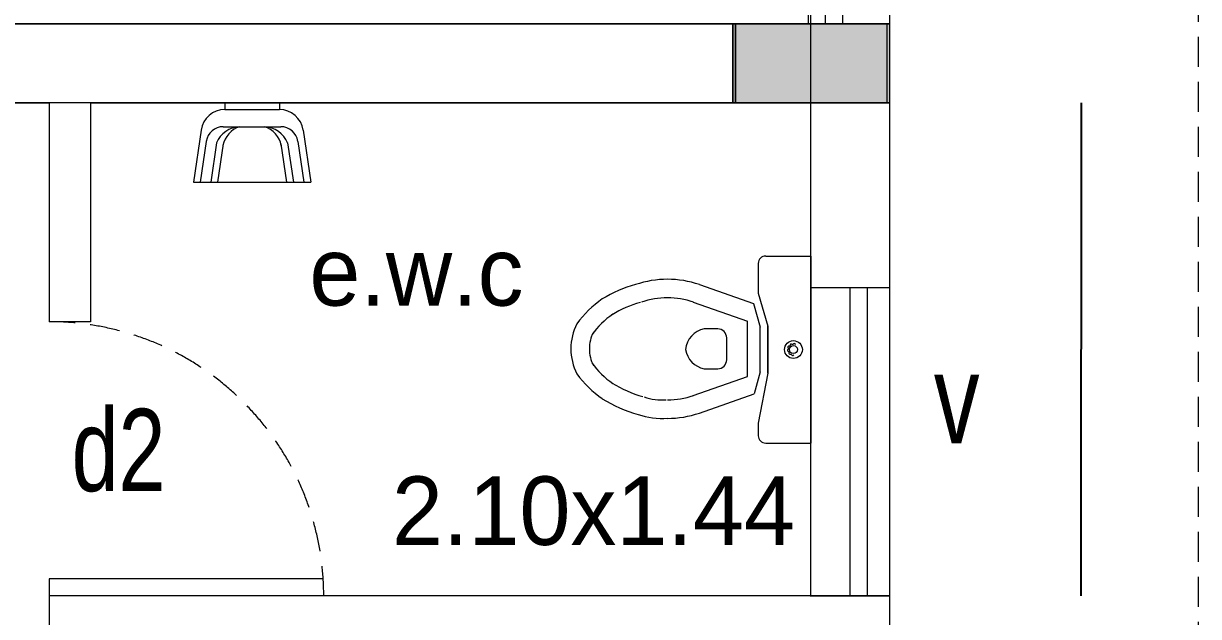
# Model space of a CAD drawing. Header units: metres. Extents: x 191982 to 427160, y -8904 to 80370.
# Drawn here: x 390393 to 393818, y 33933 to 35663 of the extents above; entities that cross this region are included whole.
import ezdxf

# ---------------------------------------------------------------- set-up
doc = ezdxf.new("R2010")
doc.units = ezdxf.units.M
doc.header["$LTSCALE"] = 700
doc.header["$MEASUREMENT"] = 0
doc.header["$PDMODE"] = 32
doc.linetypes.add('HIDDEN2', pattern=[0.1875, 0.125, -0.0625])
doc.layers.get('Defpoints').update_dxf_attribs({"lineweight": 9})
for name, color, linetype, lineweight in [('COLUMN', 7, 'Continuous', 9), ('NEW PLANS', 7, 'Continuous', 9), ('PLAN', 7, 'Continuous', 9)]:
    doc.layers.add(name, color=color, linetype=linetype, lineweight=lineweight)
doc.styles.add('RVR', font='MOD20.TTF')
doc.styles.get("Standard").update_dxf_attribs({"font": 'swisscl.ttf'})
doc.dimstyles.get("Standard").update_dxf_attribs({"dimtxt": 0.23, "dimasz": 0.23, "dimexe": 0.05, "dimexo": 0.05, "dimgap": 0.06, "dimtad": 0, "dimzin": 0, "dimdsep": 46, "dimtxsty": 'Standard', "dimcen": 0, "dimse1": 1, "dimse2": 1, "dimadec": 0, "dimazin": 0, "dimtfac": 1, "dimtofl": 0, "dimtmove": 2, "dimatfit": 0, "dimfxl": 0.18, "dimtolj": 1, "dimtzin": 0, "dimarcsym": 0})

# ---------------------------------------------------------------- blocks, each defined once
blk = doc.blocks.new('*D78')
at = {"layer": 'Defpoints', "color": 0, "transparency": 16777216}
for p in [(392676.5, 35431.7), (393476, 35431.7), (392687.8, 33992.9)]:
    blk.add_point(p, dxfattribs=at)
at = {"layer": 'NEW PLANS', "color": 0, "lineweight": -2, "transparency": 16777216}
for p, q in [((393476, 35431.5), (393476, 34712.8)), ((393476, 33993.1), (393476, 34711.8))]:
    blk.add_line(p, q, dxfattribs=at)
at = {"layer": 'NEW PLANS', "color": 0, "transparency": 16777216}
for points in [[(393476, 35431.5), (393476, 35431.5), (393476, 35431.7)], [(393476, 33993.1), (393476, 33993.1), (393476, 33992.9)]]:
    blk.add_solid(points, dxfattribs=at)
at = {"layer": 'NEW PLANS', "color": 0, "transparency": 16777216, "insert": (393476, 34712.3), "char_height": 0.23, "attachment_point": 5, "rotation": 90}
blk.add_mtext('\\A1;1438.80', dxfattribs=at)
blk = doc.blocks.new('EWC')
at = {"layer": 'COLUMN'}
blk.add_line((-0.2727, 0), (0.2727, 0), dxfattribs=at)
at = {"layer": 'PLAN'}
for p, q in [((-0.2727, -0.1316), (-0.2727, 0)), ((0.2727, -0.1316), (0.2727, 0)), ((-0.1643, -0.1532), (-0.0685, -0.1258)), ((-0.0685, -0.1258), (0.0685, -0.1258)), ((0.0685, -0.1258), (-0.0685, -0.1258)), ((0.0685, -0.1258), (0.2143, -0.1532)), ((-0.2512, -0.1532), (-0.1643, -0.1532)), ((-0.1895, -0.3249), (-0.1341, -0.167)), ((-0.1341, -0.167), (-0.0654, -0.1474)), ((0.0654, -0.1474), (-0.0654, -0.1474)), ((0.0654, -0.1474), (0.1293, -0.1656)), ((0.1852, -0.3249), (0.1293, -0.1656)), ((0.2143, -0.1532), (0.2512, -0.1532)), ((-0.1386, -0.3427), (-0.0831, -0.1844)), ((0.0788, -0.1844), (-0.0831, -0.1844)), ((0.1343, -0.3427), (0.0788, -0.1844)), ((-0.0603, -0.2716), (-0.0603, -0.3111)), ((0.0297, -0.2453), (-0.034, -0.2453)), ((0.056, -0.3111), (0.056, -0.2716))]:
    blk.add_line(p, q, dxfattribs=at)
for radius in [0.026, 0.0118]:
    blk.add_circle((0, -0.0508), radius, dxfattribs=at)
for centre, radius, start, end in [((-0.0141, -0.0486), 0.0036, 90.2071, 251.7929), ((-0.0127, -0.0573), 0.0036, 126.2071, 287.7929), ((0, -0.0508), 0.0153, 184.4559, 193.5441), ((0, -0.0508), 0.0153, 220.4559, 229.5441), ((-0.0065, -0.0635), 0.0036, 162.2071, 323.7929), ((0, -0.0508), 0.0153, 256.4559, 265.5441), ((0.0022, -0.0649), 0.0036, 198.2071, 359.7929), ((0, -0.0508), 0.0153, 292.4559, 301.5441), ((0.0101, -0.0609), 0.0036, 234.2071, 35.7929), ((0, -0.0508), 0.0153, 328.4559, 337.5441), ((0.0141, -0.0531), 0.0036, 270.2071, 71.7929), ((-0.2512, -0.1316), 0.0216, 180, 270), ((0.2512, -0.1316), 0.0216, 270, 360), ((-0.034, -0.2716), 0.0263, 90, 180), ((0.0297, -0.2716), 0.0263, 360, 90), ((0.0832, -0.4179), 0.2881, 161.1646, 180), ((0.0832, -0.4179), 0.2342, 161.1646, 180), ((0.0055, -0.2984), 0.067, 190.924, 265.0214), ((-0.0109, -0.2978), 0.0682, 279.0784, 348.785), ((-0.0875, -0.4179), 0.2342, 360, 18.8354), ((-0.0875, -0.4179), 0.2881, 360, 18.8354), ((-0.0002, -0.3646), 0.000539, 260.7056, 283.4198), ((0.0832, -0.4179), 0.2881, 180, 198.8354), ((0.0832, -0.4179), 0.2342, 180, 198.8354), ((-0.0193, -0.4324), 0.1664, 341.1646, 3.7754), ((-0.0193, -0.4324), 0.2203, 341.1646, 3.7754), ((0.1598, -0.4175), 0.3615, 194.9626, 211.7838), ((0.1598, -0.4175), 0.3076, 194.9626, 211.7838), ((-0.1809, -0.4026), 0.3298, 327.6462, 344.7553), ((-0.1809, -0.4026), 0.3837, 327.6462, 344.7553), ((0.1069, -0.4322), 0.2553, 214.6359, 233.9389), ((-0.1112, -0.4322), 0.2553, 306.0611, 325.3641), ((0.1069, -0.4322), 0.3092, 214.6359, 233.9389), ((-0.1112, -0.4322), 0.3092, 306.0611, 325.3641), ((-0.0022, -0.5371), 0.1085, 243.2988, 270), ((-0.0022, -0.5371), 0.1085, 270, 296.7012), ((-0.0022, -0.5371), 0.1624, 243.2988, 270), ((-0.0022, -0.5371), 0.1624, 270, 296.7012)]:
    blk.add_arc(centre, radius, start, end, dxfattribs=at)

msp = doc.modelspace()

# ---------------------------------------------------------------- hatches: boundary and pattern name
at = {"layer": 'NEW PLANS'}
for points in [[(392680.583, 35661.692), (392680.583, 35431.692), (392460.583, 35431.692), (392460.583, 35661.692)], [(392680.583, 35661.692), (392680.583, 35431.692), (392460.583, 35431.692), (392460.583, 35661.692)], [(392680.583, 35661.692), (392680.583, 35431.692), (392460.583, 35431.692), (392460.583, 35661.692)], [(392680.583, 35661.692), (392460.583, 35661.692), (392460.583, 35431.692), (392680.583, 35431.692)], [(392467.772, 35661.692), (392467.772, 35431.692), (392687.772, 35431.692), (392687.772, 35661.692)], [(392467.772, 35661.692), (392467.772, 35431.692), (392687.772, 35431.692), (392687.772, 35661.692)], [(392687.772, 35661.692), (392687.772, 35431.692), (392467.772, 35431.692), (392467.772, 35661.692)], [(392687.772, 35661.692), (392687.772, 35431.692), (392467.772, 35431.692), (392467.772, 35661.692)], [(392687.772, 35661.692), (392687.772, 35431.692), (392467.772, 35431.692), (392467.772, 35661.692)], [(392467.772, 35661.692), (392467.772, 35431.692), (392687.772, 35431.692), (392687.772, 35661.692)], [(392467.772, 35661.692), (392467.772, 35431.692), (392687.772, 35431.692), (392687.772, 35661.692)], [(392687.772, 35661.692), (392687.772, 35431.692), (392467.772, 35431.692), (392467.772, 35661.692)], [(392687.772, 35661.692), (392687.772, 35431.692), (392467.772, 35431.692), (392467.772, 35661.692)], [(392687.772, 35661.692), (392687.772, 35431.692), (392467.772, 35431.692), (392467.772, 35661.692)], [(392910.583, 35661.692), (392910.583, 35431.692), (392680.583, 35431.692), (392680.583, 35661.692)], [(392910.583, 35661.692), (392910.583, 35431.692), (392680.583, 35431.692), (392680.583, 35661.692)], [(392910.583, 35661.692), (392910.583, 35431.692), (392680.583, 35431.692), (392680.583, 35661.692)], [(392680.583, 35661.692), (392680.583, 35431.692), (392910.583, 35431.692), (392910.583, 35661.692)], [(392687.772, 35661.692), (392687.772, 35431.692), (392917.772, 35431.692), (392917.772, 35661.692)], [(392687.772, 35661.692), (392687.772, 35431.692), (392917.772, 35431.692), (392917.772, 35661.692)], [(392917.772, 35661.692), (392917.772, 35431.692), (392687.772, 35431.692), (392687.772, 35661.692)], [(392917.772, 35661.692), (392917.772, 35431.692), (392687.772, 35431.692), (392687.772, 35661.692)], [(392917.772, 35661.692), (392917.772, 35431.692), (392687.772, 35431.692), (392687.772, 35661.692)], [(392687.772, 35661.692), (392687.772, 35431.692), (392917.772, 35431.692), (392917.772, 35661.692)], [(392687.772, 35661.692), (392687.772, 35431.692), (392917.772, 35431.692), (392917.772, 35661.692)], [(392917.772, 35661.692), (392917.772, 35431.692), (392687.772, 35431.692), (392687.772, 35661.692)], [(392917.772, 35661.692), (392917.772, 35431.692), (392687.772, 35431.692), (392687.772, 35661.692)], [(392917.772, 35661.692), (392917.772, 35431.692), (392687.772, 35431.692), (392687.772, 35661.692)]]:
    msp.add_hatch(color=256, dxfattribs=at).paths.add_polyline_path(points)

# ---------------------------------------------------------------- linework, layer by layer
for p, q in [((392917.772, 33992.89), (392917.772, 51811.692)), ((392917.772, 22511.692), (392917.772, 51581.692)), ((392687.772, 33992.89), (392687.772, 40332.89)), ((392687.772, 33992.89), (392687.772, 40332.89)), ((392680.583, 35661.692), (392680.583, 37441.692)), ((392680.583, 35661.692), (392680.583, 37441.692)), ((392730.583, 35661.692), (392730.583, 37161.692)), ((392780.583, 35661.692), (392780.583, 37161.692)), ((386227.772, 35661.692), (392467.772, 35661.692)), ((386227.772, 35661.692), (392467.772, 35661.692)), ((392910.583, 35661.692), (386450.583, 35661.692)), ((392910.583, 35661.692), (386450.583, 35661.692)), ((392910.583, 35661.692), (386450.583, 35661.692)), ((392910.583, 35661.692), (386450.583, 35661.692)), ((392910.583, 35661.692), (386450.583, 35661.692)), ((392910.583, 35661.692), (386450.583, 35661.692)), ((392910.583, 35661.692), (386450.583, 35661.692)), ((392910.583, 35661.692), (386450.583, 35661.692)), ((386457.772, 35661.692), (392467.772, 35661.692)), ((386457.772, 35661.692), (392467.772, 35661.692)), ((392910.583, 35661.692), (392460.583, 35661.692)), ((392910.583, 35661.692), (392460.583, 35661.692)), ((392910.583, 35661.692), (392460.583, 35661.692)), ((392910.583, 35661.692), (392460.583, 35661.692)), ((392910.583, 35661.692), (392460.583, 35661.692)), ((392460.583, 35431.692), (392460.583, 35661.692)), ((392910.583, 35661.692), (392460.583, 35661.692)), ((392910.583, 35661.692), (392460.583, 35661.692)), ((392910.583, 35661.692), (392460.583, 35661.692)), ((392910.583, 35661.692), (392460.583, 35661.692)), ((392460.583, 35431.692), (392460.583, 35661.692)), ((392460.583, 35431.692), (392460.583, 35661.692)), ((392460.583, 35431.692), (392460.583, 35661.692)), ((392467.772, 35661.692), (392917.772, 35661.692)), ((392467.772, 35661.692), (392917.772, 35661.692)), ((392467.772, 35661.692), (392917.772, 35661.692)), ((392467.772, 35661.692), (392687.772, 35661.692)), ((392467.772, 35661.692), (392687.772, 35661.692)), ((392467.772, 35661.692), (392687.772, 35661.692)), ((392467.772, 35661.692), (392687.772, 35661.692)), ((392467.772, 35661.692), (392687.772, 35661.692)), ((392467.772, 35661.692), (392687.772, 35661.692)), ((392467.772, 35661.692), (392687.772, 35661.692)), ((392467.772, 35431.692), (392467.772, 35661.692)), ((392467.772, 35661.692), (392917.772, 35661.692)), ((392467.772, 35661.692), (392917.772, 35661.692)), ((392467.772, 35661.692), (392687.772, 35661.692)), ((392467.772, 35661.692), (392687.772, 35661.692)), ((392467.772, 35661.692), (392687.772, 35661.692)), ((392467.772, 35661.692), (392687.772, 35661.692)), ((392467.772, 35661.692), (392687.772, 35661.692)), ((392467.772, 35431.692), (392467.772, 35661.692)), ((392467.772, 35661.692), (392917.772, 35661.692)), ((392467.772, 35661.692), (392917.772, 35661.692)), ((392467.772, 35661.692), (392687.772, 35661.692)), ((392467.772, 35661.692), (392687.772, 35661.692)), ((392467.772, 35661.692), (392687.772, 35661.692)), ((392467.772, 35661.692), (392687.772, 35661.692)), ((392467.772, 35661.692), (392687.772, 35661.692)), ((392917.772, 35661.692), (392467.772, 35661.692)), ((392917.772, 35661.692), (392467.772, 35661.692)), ((392917.772, 35661.692), (392467.772, 35661.692)), ((392917.772, 35661.692), (392467.772, 35661.692)), ((392917.772, 35661.692), (392467.772, 35661.692)), ((392917.772, 35661.692), (392467.772, 35661.692)), ((392917.772, 35661.692), (392467.772, 35661.692)), ((392917.772, 35661.692), (392467.772, 35661.692)), ((392917.772, 35661.692), (392467.772, 35661.692)), ((392917.772, 35661.692), (392467.772, 35661.692)), ((392917.772, 35661.692), (392467.772, 35661.692)), ((392917.772, 35661.692), (392467.772, 35661.692)), ((392917.772, 35661.692), (392467.772, 35661.692)), ((392917.772, 35661.692), (392467.772, 35661.692)), ((392917.772, 35661.692), (392467.772, 35661.692)), ((392917.772, 35661.692), (392467.772, 35661.692)), ((392917.772, 35661.692), (392467.772, 35661.692)), ((392467.772, 35431.692), (392467.772, 35661.692)), ((392917.772, 35661.692), (392467.772, 35661.692)), ((392917.772, 35661.692), (392467.772, 35661.692)), ((392917.772, 35661.692), (392467.772, 35661.692)), ((392917.772, 35661.692), (392467.772, 35661.692)), ((392917.772, 35661.692), (392467.772, 35661.692)), ((392917.772, 35661.692), (392467.772, 35661.692)), ((392917.772, 35661.692), (392467.772, 35661.692)), ((392467.772, 35431.692), (392467.772, 35661.692)), ((392917.772, 35661.692), (392467.772, 35661.692)), ((392917.772, 35661.692), (392467.772, 35661.692)), ((392917.772, 35661.692), (392467.772, 35661.692)), ((392917.772, 35661.692), (392467.772, 35661.692)), ((392917.772, 35661.692), (392467.772, 35661.692)), ((392917.772, 35661.692), (392467.772, 35661.692)), ((392917.772, 35661.692), (392467.772, 35661.692)), ((392467.772, 35431.692), (392467.772, 35661.692)), ((392917.772, 35661.692), (392467.772, 35661.692)), ((392917.772, 35661.692), (392467.772, 35661.692)), ((392917.772, 35661.692), (392467.772, 35661.692)), ((392917.772, 35661.692), (392467.772, 35661.692)), ((392917.772, 35661.692), (392467.772, 35661.692)), ((392917.772, 35661.692), (392467.772, 35661.692)), ((392917.772, 35661.692), (392467.772, 35661.692)), ((392467.772, 35661.692), (392917.772, 35661.692)), ((392467.772, 35661.692), (392917.772, 35661.692)), ((392467.772, 35661.692), (392917.772, 35661.692)), ((392467.772, 35661.692), (392687.772, 35661.692)), ((392467.772, 35661.692), (392687.772, 35661.692)), ((392467.772, 35661.692), (392687.772, 35661.692)), ((392467.772, 35661.692), (392687.772, 35661.692)), ((392467.772, 35661.692), (392687.772, 35661.692)), ((392467.772, 35661.692), (392687.772, 35661.692)), ((392467.772, 35661.692), (392687.772, 35661.692)), ((392467.772, 35431.692), (392467.772, 35661.692)), ((392467.772, 35661.692), (392917.772, 35661.692)), ((392467.772, 35661.692), (392917.772, 35661.692)), ((392467.772, 35661.692), (392687.772, 35661.692)), ((392467.772, 35661.692), (392687.772, 35661.692)), ((392467.772, 35661.692), (392687.772, 35661.692)), ((392467.772, 35661.692), (392687.772, 35661.692)), ((392467.772, 35661.692), (392687.772, 35661.692)), ((392467.772, 35431.692), (392467.772, 35661.692)), ((392467.772, 35661.692), (392917.772, 35661.692)), ((392467.772, 35661.692), (392917.772, 35661.692)), ((392467.772, 35661.692), (392687.772, 35661.692)), ((392467.772, 35661.692), (392687.772, 35661.692)), ((392467.772, 35661.692), (392687.772, 35661.692)), ((392467.772, 35661.692), (392687.772, 35661.692)), ((392467.772, 35661.692), (392687.772, 35661.692)), ((392917.772, 35661.692), (392467.772, 35661.692)), ((392917.772, 35661.692), (392467.772, 35661.692)), ((392917.772, 35661.692), (392467.772, 35661.692)), ((392917.772, 35661.692), (392467.772, 35661.692)), ((392917.772, 35661.692), (392467.772, 35661.692)), ((392917.772, 35661.692), (392467.772, 35661.692)), ((392917.772, 35661.692), (392467.772, 35661.692)), ((392917.772, 35661.692), (392467.772, 35661.692)), ((392917.772, 35661.692), (392467.772, 35661.692)), ((392917.772, 35661.692), (392467.772, 35661.692)), ((392917.772, 35661.692), (392467.772, 35661.692)), ((392917.772, 35661.692), (392467.772, 35661.692)), ((392917.772, 35661.692), (392467.772, 35661.692)), ((392917.772, 35661.692), (392467.772, 35661.692)), ((392917.772, 35661.692), (392467.772, 35661.692)), ((392917.772, 35661.692), (392467.772, 35661.692)), ((392917.772, 35661.692), (392467.772, 35661.692)), ((392467.772, 35431.692), (392467.772, 35661.692)), ((392917.772, 35661.692), (392467.772, 35661.692)), ((392917.772, 35661.692), (392467.772, 35661.692)), ((392917.772, 35661.692), (392467.772, 35661.692)), ((392917.772, 35661.692), (392467.772, 35661.692)), ((392917.772, 35661.692), (392467.772, 35661.692)), ((392917.772, 35661.692), (392467.772, 35661.692)), ((392917.772, 35661.692), (392467.772, 35661.692)), ((392467.772, 35431.692), (392467.772, 35661.692)), ((392917.772, 35661.692), (392467.772, 35661.692)), ((392917.772, 35661.692), (392467.772, 35661.692)), ((392917.772, 35661.692), (392467.772, 35661.692)), ((392917.772, 35661.692), (392467.772, 35661.692)), ((392917.772, 35661.692), (392467.772, 35661.692)), ((392917.772, 35661.692), (392467.772, 35661.692)), ((392917.772, 35661.692), (392467.772, 35661.692)), ((392467.772, 35431.692), (392467.772, 35661.692)), ((392917.772, 35661.692), (392467.772, 35661.692)), ((392917.772, 35661.692), (392467.772, 35661.692)), ((392917.772, 35661.692), (392467.772, 35661.692)), ((392917.772, 35661.692), (392467.772, 35661.692)), ((392917.772, 35661.692), (392467.772, 35661.692)), ((392917.772, 35661.692), (392467.772, 35661.692)), ((392917.772, 35661.692), (392467.772, 35661.692)), ((392687.772, 33992.89), (392687.772, 35661.692)), ((392687.772, 33992.89), (392687.772, 35661.692)), ((392687.772, 35431.692), (392687.772, 35661.692)), ((392687.772, 35431.692), (392687.772, 35661.692)), ((392687.772, 35431.692), (392687.772, 35661.692)), ((392687.772, 35431.692), (392687.772, 35661.692)), ((392687.772, 35431.692), (392687.772, 35661.692)), ((392687.772, 35431.692), (392687.772, 35661.692)), ((392687.772, 35431.692), (392687.772, 35661.692)), ((392917.772, 35431.692), (392917.772, 35661.692)), ((392917.772, 35431.692), (392917.772, 35661.692)), ((392917.772, 35431.692), (392917.772, 35661.692)), ((392917.772, 35431.692), (392917.772, 35661.692)), ((392917.772, 35431.692), (392917.772, 35661.692)), ((392917.772, 35431.692), (392917.772, 35661.692)), ((392917.772, 35431.692), (392917.772, 35661.692)), ((392917.772, 35431.692), (392917.772, 35661.692)), ((392910.583, 35431.692), (386450.583, 35431.692)), ((392910.583, 35431.692), (386450.583, 35431.692)), ((392910.583, 35431.692), (386450.583, 35431.692)), ((392910.583, 35431.692), (386450.583, 35431.692)), ((392910.583, 35431.692), (386450.583, 35431.692)), ((392910.583, 35431.692), (386450.583, 35431.692)), ((392910.583, 35431.692), (386450.583, 35431.692)), ((392910.583, 35431.692), (386450.583, 35431.692)), ((388677.772, 35431.692), (390467.772, 35431.692)), ((388677.772, 35431.692), (390467.772, 35431.692)), ((390467.772, 35431.692), (390467.772, 34792.89)), ((390467.772, 35431.692), (390467.772, 34792.89)), ((390587.772, 35431.692), (392467.772, 35431.692)), ((390587.772, 35431.692), (390587.772, 34792.89)), ((390587.772, 35431.692), (392467.772, 35431.692)), ((390587.772, 35431.692), (390587.772, 34792.89)), ((390979.317, 35431.692), (391138.399, 35431.692)), ((390979.317, 35431.692), (390979.317, 35411.692)), ((391138.399, 35431.692), (391138.399, 35411.692)), ((392910.583, 35431.692), (392460.583, 35431.692)), ((392910.583, 35431.692), (392460.583, 35431.692)), ((392910.583, 35431.692), (392460.583, 35431.692)), ((392910.583, 35431.692), (392460.583, 35431.692)), ((392910.583, 35431.692), (392460.583, 35431.692)), ((392910.583, 35431.692), (392460.583, 35431.692)), ((392910.583, 35431.692), (392460.583, 35431.692)), ((392910.583, 35431.692), (392460.583, 35431.692)), ((392910.583, 35431.692), (392460.583, 35431.692)), ((392467.772, 35431.692), (392917.772, 35431.692)), ((392467.772, 35431.692), (392917.772, 35431.692)), ((392467.772, 35431.692), (392917.772, 35431.692)), ((392467.772, 35431.692), (392687.772, 35431.692)), ((392467.772, 35431.692), (392687.772, 35431.692)), ((392467.772, 35431.692), (392687.772, 35431.692)), ((392467.772, 35431.692), (392687.772, 35431.692)), ((392467.772, 35431.692), (392687.772, 35431.692)), ((392467.772, 35431.692), (392687.772, 35431.692)), ((392467.772, 35431.692), (392687.772, 35431.692)), ((392467.772, 35431.692), (392917.772, 35431.692)), ((392467.772, 35431.692), (392917.772, 35431.692)), ((392467.772, 35431.692), (392687.772, 35431.692)), ((392467.772, 35431.692), (392687.772, 35431.692)), ((392467.772, 35431.692), (392687.772, 35431.692)), ((392467.772, 35431.692), (392687.772, 35431.692)), ((392467.772, 35431.692), (392687.772, 35431.692)), ((392917.772, 35431.692), (392467.772, 35431.692)), ((392917.772, 35431.692), (392467.772, 35431.692)), ((392917.772, 35431.692), (392467.772, 35431.692)), ((392917.772, 35431.692), (392467.772, 35431.692)), ((392917.772, 35431.692), (392467.772, 35431.692)), ((392917.772, 35431.692), (392467.772, 35431.692)), ((392917.772, 35431.692), (392467.772, 35431.692)), ((392917.772, 35431.692), (392467.772, 35431.692)), ((392917.772, 35431.692), (392467.772, 35431.692)), ((392917.772, 35431.692), (392467.772, 35431.692)), ((392917.772, 35431.692), (392467.772, 35431.692)), ((392917.772, 35431.692), (392467.772, 35431.692)), ((392917.772, 35431.692), (392467.772, 35431.692)), ((392917.772, 35431.692), (392467.772, 35431.692)), ((392917.772, 35431.692), (392467.772, 35431.692)), ((392917.772, 35431.692), (392467.772, 35431.692)), ((392917.772, 35431.692), (392467.772, 35431.692)), ((392917.772, 35431.692), (392467.772, 35431.692)), ((392917.772, 35431.692), (392467.772, 35431.692)), ((392917.772, 35431.692), (392467.772, 35431.692)), ((392917.772, 35431.692), (392467.772, 35431.692)), ((392917.772, 35431.692), (392467.772, 35431.692)), ((392917.772, 35431.692), (392467.772, 35431.692)), ((392917.772, 35431.692), (392467.772, 35431.692)), ((392917.772, 35431.692), (392467.772, 35431.692)), ((392917.772, 35431.692), (392467.772, 35431.692)), ((392917.772, 35431.692), (392467.772, 35431.692)), ((392917.772, 35431.692), (392467.772, 35431.692)), ((392917.772, 35431.692), (392467.772, 35431.692)), ((392917.772, 35431.692), (392467.772, 35431.692)), ((392917.772, 35431.692), (392467.772, 35431.692)), ((392467.772, 35431.692), (392917.772, 35431.692)), ((392467.772, 35431.692), (392917.772, 35431.692)), ((392467.772, 35431.692), (392917.772, 35431.692)), ((392467.772, 35431.692), (392687.772, 35431.692)), ((392467.772, 35431.692), (392687.772, 35431.692)), ((392467.772, 35431.692), (392687.772, 35431.692)), ((392467.772, 35431.692), (392687.772, 35431.692)), ((392467.772, 35431.692), (392687.772, 35431.692)), ((392467.772, 35431.692), (392687.772, 35431.692)), ((392467.772, 35431.692), (392687.772, 35431.692)), ((392467.772, 35431.692), (392917.772, 35431.692)), ((392467.772, 35431.692), (392917.772, 35431.692)), ((392467.772, 35431.692), (392687.772, 35431.692)), ((392467.772, 35431.692), (392687.772, 35431.692)), ((392467.772, 35431.692), (392687.772, 35431.692)), ((392467.772, 35431.692), (392687.772, 35431.692)), ((392467.772, 35431.692), (392687.772, 35431.692)), ((392917.772, 35431.692), (392467.772, 35431.692)), ((392917.772, 35431.692), (392467.772, 35431.692)), ((392917.772, 35431.692), (392467.772, 35431.692)), ((392917.772, 35431.692), (392467.772, 35431.692)), ((392917.772, 35431.692), (392467.772, 35431.692)), ((392917.772, 35431.692), (392467.772, 35431.692)), ((392917.772, 35431.692), (392467.772, 35431.692)), ((392917.772, 35431.692), (392467.772, 35431.692)), ((392917.772, 35431.692), (392467.772, 35431.692)), ((392917.772, 35431.692), (392467.772, 35431.692)), ((392917.772, 35431.692), (392467.772, 35431.692)), ((392917.772, 35431.692), (392467.772, 35431.692)), ((392917.772, 35431.692), (392467.772, 35431.692)), ((392917.772, 35431.692), (392467.772, 35431.692)), ((392917.772, 35431.692), (392467.772, 35431.692)), ((392917.772, 35431.692), (392467.772, 35431.692)), ((392917.772, 35431.692), (392467.772, 35431.692)), ((392917.772, 35431.692), (392467.772, 35431.692)), ((392917.772, 35431.692), (392467.772, 35431.692)), ((392917.772, 35431.692), (392467.772, 35431.692)), ((392917.772, 35431.692), (392467.772, 35431.692)), ((392917.772, 35431.692), (392467.772, 35431.692)), ((392917.772, 35431.692), (392467.772, 35431.692)), ((392917.772, 35431.692), (392467.772, 35431.692)), ((392917.772, 35431.692), (392467.772, 35431.692)), ((392917.772, 35431.692), (392467.772, 35431.692)), ((392917.772, 35431.692), (392467.772, 35431.692)), ((392917.772, 35431.692), (392467.772, 35431.692)), ((392917.772, 35431.692), (392467.772, 35431.692)), ((392917.772, 35431.692), (392467.772, 35431.692)), ((392917.772, 35431.692), (392467.772, 35431.692)), ((392687.772, 33991.692), (392687.772, 35431.692)), ((392687.772, 33991.692), (392687.772, 35431.692)), ((392687.772, 33991.692), (392687.772, 35431.692)), ((392687.772, 33991.692), (392687.772, 35431.692)), ((390979.317, 35411.692), (391138.399, 35411.692)), ((390910.062, 35351.877), (390887.772, 35200.305)), ((390974.905, 35361.692), (391142.811, 35361.692)), ((391207.655, 35351.877), (391229.945, 35200.305)), ((390925.437, 35318.967), (390907.987, 35200.305)), ((390955.118, 35314.602), (390938.31, 35200.305)), ((391162.598, 35314.602), (391179.407, 35200.305)), ((391162.598, 35314.602), (391179.407, 35200.305)), ((391192.279, 35318.967), (391209.729, 35200.305)), ((390974.905, 35311.692), (390958.525, 35200.305)), ((391142.811, 35311.692), (391159.192, 35200.305)), ((390887.772, 35200.305), (391229.945, 35200.305)), ((392687.772, 34892.89), (392917.772, 34892.89)), ((392802.772, 33992.89), (392802.772, 34892.89)), ((392852.772, 33992.89), (392852.772, 34892.89)), ((390587.772, 34792.89), (390467.772, 34792.89)), ((390587.772, 34792.89), (390467.772, 34792.89)), ((391266.208, 34042.89), (390467.772, 34042.89)), ((390467.772, 34042.89), (390467.772, 33992.89)), ((391266.208, 34042.89), (390467.772, 34042.89)), ((390467.772, 33992.89), (390467.772, 33872.89)), ((392917.772, 33992.89), (390467.772, 33992.89)), ((390467.772, 33992.89), (390467.772, 33872.89)), ((392687.772, 33992.89), (390467.772, 33992.89)), ((392687.772, 33992.89), (392917.772, 33992.89)), ((392917.772, 33872.89), (392917.772, 33992.89))]:
    msp.add_line(p, q, dxfattribs=at)
at = {"layer": 'NEW PLANS', "linetype": 'HIDDEN2'}
msp.add_line((393817.772, 23986.692), (393817.772, 50081.692), dxfattribs=at)
at = {"layer": 'NEW PLANS'}
for points in [[(392910.583, 35431.692), (392910.583, 35661.692), (392460.583, 35661.692), (392460.583, 35431.692)], [(392910.583, 35431.692), (392910.583, 35661.692), (392460.583, 35661.692), (392460.583, 35431.692)], [(392910.583, 35431.692), (392910.583, 35661.692), (392460.583, 35661.692), (392460.583, 35431.692)], [(392910.583, 35431.692), (392910.583, 35661.692), (392460.583, 35661.692), (392460.583, 35431.692)], [(392917.772, 35431.692), (392917.772, 35661.692), (392467.772, 35661.692), (392467.772, 35431.692)], [(392917.772, 35431.692), (392917.772, 35661.692), (392467.772, 35661.692), (392467.772, 35431.692)], [(392917.772, 35431.692), (392917.772, 35661.692), (392467.772, 35661.692), (392467.772, 35431.692)], [(392917.772, 35431.692), (392917.772, 35661.692), (392467.772, 35661.692), (392467.772, 35431.692)], [(392917.772, 35431.692), (392917.772, 35661.692), (392467.772, 35661.692), (392467.772, 35431.692)], [(392917.772, 35431.692), (392917.772, 35661.692), (392467.772, 35661.692), (392467.772, 35431.692)], [(392917.772, 35431.692), (392917.772, 35661.692), (392467.772, 35661.692), (392467.772, 35431.692)], [(392917.772, 35431.692), (392917.772, 35661.692), (392467.772, 35661.692), (392467.772, 35431.692)], [(392917.772, 35431.692), (392917.772, 35661.692), (392467.772, 35661.692), (392467.772, 35431.692)], [(392917.772, 35431.692), (392917.772, 35661.692), (392467.772, 35661.692), (392467.772, 35431.692)]]:
    msp.add_lwpolyline(points, close=True, dxfattribs=at)
for centre, radius, start, end in [((390979.317, 35341.692), 70, 90, 171.634114), ((391138.399, 35341.692), 70, 8.365886, 90), ((390974.905, 35311.692), 50, 90, 171.634114), ((391026.354, 35284.422), 77.365, 92.842639, 157.039541), ((391046.084, 35291.361), 74.175, 108.525056, 167.985931), ((391091.363, 35284.422), 77.365, 22.960459, 87.157361), ((391071.632, 35291.361), 74.175, 12.014069, 71.474944), ((391142.811, 35311.692), 50, 8.365886, 90)]:
    msp.add_arc(centre, radius, start, end, dxfattribs=at)
at = {"layer": 'NEW PLANS', "linetype": 'HIDDEN2'}
msp.add_arc((390467.772, 33992.89), 800, 0, 90, dxfattribs=at)
msp.add_arc((390467.772, 33992.89), 800, 0, 90, dxfattribs=at)

# ---------------------------------------------------------------- block references
at = {"layer": 'NEW PLANS', "xscale": 1000, "yscale": 1000, "zscale": 1000, "rotation": 270}
msp.add_blockref('EWC', (392687.772, 34711.692), dxfattribs=at)

# ---------------------------------------------------------------- texts
at = {"layer": 'NEW PLANS', "style": 'RVR'}
for s, p in [('e.w.c', (391225.892, 34839.808)), ('2.10x1.44', (391466.526, 34141.784))]:
    msp.add_text(s, height=200, dxfattribs=at).set_placement(p)
at = {"layer": 'NEW PLANS'}
for s, height, p in [('v', 260, (393046.281, 34438.32)), ('d2', 240, (390532.787, 34298.764))]:
    msp.add_text(s, height=height, dxfattribs=at).set_placement(p)

# ---------------------------------------------------------------- dimensions: what is measured, and where the dimension line sits
dim = msp.add_linear_dim(base=(393475.999, 35431.692), p1=(392687.772, 33992.89), p2=(392676.531, 35431.692), angle=90, dimstyle='Standard', dxfattribs=at)
dim.commit()
dim.dimension.update_dxf_attribs({"geometry": '*D78', "text_midpoint": (393475.999, 34712.291)})

doc.saveas('drawing.dxf')
